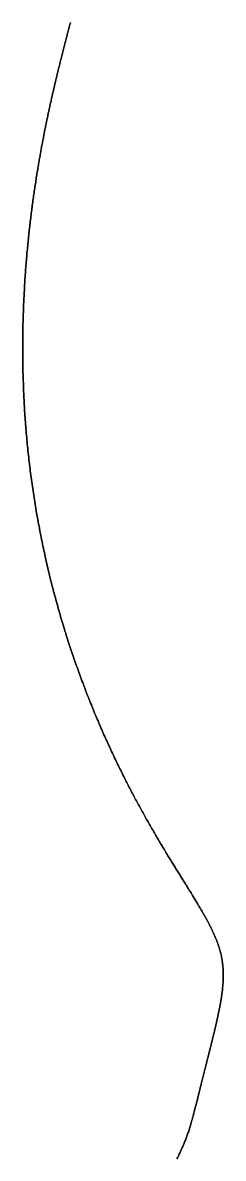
# Model space of a CAD drawing. Header units: inches. Extents: x 130170 to 284068, y 377793 to 804530.
# Drawn here: x 250925.4 to 250945.2, y 752342.2 to 752454.5 of the extents above; entities that cross this region are included whole.
import ezdxf

# ---------------------------------------------------------------- set-up
doc = ezdxf.new("R2010")
doc.units = ezdxf.units.IN
doc.header["$MEASUREMENT"] = 0
doc.layers.add('muni_il', color=7, linetype='Continuous')

msp = doc.modelspace()

# ---------------------------------------------------------------- linework, layer by layer
at = {"layer": 'muni_il'}
for points in [[(250930.09, 752454.5), (250930.08, 752454.44), (250930.06, 752454.38), (250930.04, 752454.33), (250930.03, 752454.27), (250930.01, 752454.21), (250930, 752454.15), (250929.98, 752454.09), (250929.97, 752454.04), (250929.95, 752453.98), (250929.94, 752453.92), (250929.92, 752453.86), (250929.91, 752453.8), (250929.89, 752453.74), (250929.88, 752453.68), (250929.86, 752453.63), (250929.84, 752453.57), (250929.83, 752453.51), (250929.81, 752453.45), (250929.8, 752453.39), (250929.78, 752453.33), (250929.77, 752453.27), (250929.75, 752453.21), (250929.74, 752453.15), (250929.72, 752453.09), (250929.7, 752453.03), (250929.69, 752452.97), (250929.67, 752452.9), (250929.66, 752452.84), (250929.64, 752452.78), (250929.63, 752452.72), (250929.61, 752452.66), (250929.59, 752452.6), (250929.58, 752452.53), (250929.56, 752452.47), (250929.54, 752452.41), (250929.53, 752452.35), (250929.51, 752452.28), (250929.5, 752452.22), (250929.48, 752452.16), (250929.46, 752452.09), (250929.45, 752452.03), (250929.43, 752451.96), (250929.41, 752451.9), (250929.4, 752451.83), (250929.38, 752451.77), (250929.36, 752451.7), (250929.35, 752451.64), (250929.33, 752451.57), (250929.31, 752451.5), (250929.3, 752451.44), (250929.28, 752451.37), (250929.26, 752451.3), (250929.24, 752451.23), (250929.23, 752451.17), (250929.21, 752451.1), (250929.19, 752451.03), (250929.18, 752450.96), (250929.16, 752450.89), (250929.14, 752450.82), (250929.12, 752450.75), (250929.11, 752450.68), (250929.09, 752450.61), (250929.07, 752450.54), (250929.05, 752450.46), (250929.03, 752450.39), (250929.02, 752450.32), (250929, 752450.25), (250928.98, 752450.17), (250928.96, 752450.1), (250928.94, 752450.02), (250928.92, 752449.95), (250928.91, 752449.87), (250928.89, 752449.8), (250928.87, 752449.72), (250928.85, 752449.64), (250928.83, 752449.57), (250928.81, 752449.49), (250928.79, 752449.41), (250928.77, 752449.33), (250928.75, 752449.25), (250928.74, 752449.17), (250928.72, 752449.09), (250928.7, 752449.01), (250928.68, 752448.93), (250928.66, 752448.85), (250928.64, 752448.77), (250928.62, 752448.69), (250928.6, 752448.6), (250928.58, 752448.52), (250928.56, 752448.44), (250928.54, 752448.35), (250928.52, 752448.27), (250928.5, 752448.18), (250928.48, 752448.09), (250928.46, 752448.01), (250928.44, 752447.92), (250928.42, 752447.83), (250928.4, 752447.74), (250928.38, 752447.65), (250928.36, 752447.56), (250928.33, 752447.47), (250928.31, 752447.38), (250928.29, 752447.29), (250928.27, 752447.2), (250928.25, 752447.1), (250928.23, 752447.01), (250928.21, 752446.92), (250928.19, 752446.82), (250928.17, 752446.73), (250928.14, 752446.63), (250928.12, 752446.53), (250928.1, 752446.44), (250928.08, 752446.34), (250928.06, 752446.24), (250928.04, 752446.14), (250928.01, 752446.04), (250927.99, 752445.94), (250927.97, 752445.84), (250927.95, 752445.74), (250927.93, 752445.63), (250927.9, 752445.53), (250927.88, 752445.43), (250927.86, 752445.32), (250927.84, 752445.22), (250927.82, 752445.11), (250927.79, 752445), (250927.77, 752444.89), (250927.75, 752444.79), (250927.73, 752444.68), (250927.7, 752444.57), (250927.68, 752444.46), (250927.66, 752444.35), (250927.63, 752444.23), (250927.61, 752444.12), (250927.59, 752444.01), (250927.57, 752443.89), (250927.54, 752443.78), (250927.52, 752443.66), (250927.5, 752443.55), (250927.47, 752443.43), (250927.45, 752443.31), (250927.43, 752443.19), (250927.41, 752443.07), (250927.38, 752442.95), (250927.36, 752442.83), (250927.34, 752442.71), (250927.31, 752442.59), (250927.29, 752442.47), (250927.27, 752442.34), (250927.24, 752442.22), (250927.22, 752442.09), (250927.2, 752441.97), (250927.17, 752441.84), (250927.15, 752441.71), (250927.13, 752441.58), (250927.1, 752441.45), (250927.08, 752441.32), (250927.06, 752441.19), (250927.04, 752441.06), (250927.01, 752440.93), (250926.99, 752440.79), (250926.97, 752440.66), (250926.94, 752440.53), (250926.92, 752440.39), (250926.9, 752440.25), (250926.87, 752440.12), (250926.85, 752439.98), (250926.83, 752439.84), (250926.81, 752439.7), (250926.78, 752439.56), (250926.76, 752439.42), (250926.74, 752439.28), (250926.71, 752439.13), (250926.69, 752438.99), (250926.67, 752438.84), (250926.65, 752438.7), (250926.63, 752438.55), (250926.6, 752438.41), (250926.58, 752438.26), (250926.56, 752438.11), (250926.54, 752437.96), (250926.51, 752437.81), (250926.49, 752437.66), (250926.47, 752437.51), (250926.45, 752437.36), (250926.43, 752437.2), (250926.41, 752437.05), (250926.38, 752436.89), (250926.36, 752436.74), (250926.34, 752436.58), (250926.32, 752436.42), (250926.3, 752436.27), (250926.28, 752436.11), (250926.26, 752435.95), (250926.24, 752435.79), (250926.22, 752435.63), (250926.2, 752435.46), (250926.18, 752435.3), (250926.16, 752435.14), (250926.14, 752434.97), (250926.12, 752434.81), (250926.1, 752434.64), (250926.08, 752434.48), (250926.06, 752434.31), (250926.04, 752434.14), (250926.02, 752433.97), (250926, 752433.8), (250925.99, 752433.63), (250925.97, 752433.46), (250925.95, 752433.29), (250925.93, 752433.12), (250925.91, 752432.95), (250925.9, 752432.77), (250925.88, 752432.6), (250925.86, 752432.42), (250925.84, 752432.25), (250925.83, 752432.07), (250925.81, 752431.89), (250925.79, 752431.71), (250925.78, 752431.54), (250925.76, 752431.36), (250925.75, 752431.18), (250925.73, 752431), (250925.72, 752430.81), (250925.7, 752430.63), (250925.69, 752430.45), (250925.67, 752430.26), (250925.66, 752430.08), (250925.65, 752429.9), (250925.63, 752429.71), (250925.62, 752429.52), (250925.61, 752429.34), (250925.59, 752429.15), (250925.58, 752428.96), (250925.57, 752428.77), (250925.56, 752428.58), (250925.55, 752428.39), (250925.54, 752428.2), (250925.53, 752428.01), (250925.52, 752427.82), (250925.51, 752427.63), (250925.5, 752427.43), (250925.49, 752427.24), (250925.48, 752427.04), (250925.47, 752426.85), (250925.46, 752426.65), (250925.45, 752426.46), (250925.44, 752426.26), (250925.44, 752426.06), (250925.43, 752425.87), (250925.42, 752425.67), (250925.42, 752425.47), (250925.41, 752425.27), (250925.4, 752425.07), (250925.4, 752424.87), (250925.39, 752424.67), (250925.39, 752424.47), (250925.39, 752424.27), (250925.38, 752424.06), (250925.38, 752423.86), (250925.38, 752423.66), (250925.37, 752423.45), (250925.37, 752423.25), (250925.37, 752423.05), (250925.37, 752422.84), (250925.37, 752422.63), (250925.37, 752422.43), (250925.37, 752422.22), (250925.37, 752422.01), (250925.37, 752421.81), (250925.37, 752421.6), (250925.37, 752421.39), (250925.37, 752421.18), (250925.38, 752420.97), (250925.38, 752420.76), (250925.38, 752420.55), (250925.39, 752420.34), (250925.39, 752420.13), (250925.39, 752419.92), (250925.4, 752419.71), (250925.41, 752419.5), (250925.41, 752419.29), (250925.42, 752419.08), (250925.43, 752418.86), (250925.43, 752418.65), (250925.44, 752418.44), (250925.45, 752418.22), (250925.46, 752418.01), (250925.47, 752417.8), (250925.48, 752417.58), (250925.49, 752417.37), (250925.5, 752417.15), (250925.51, 752416.94), (250925.52, 752416.72), (250925.54, 752416.5), (250925.55, 752416.29), (250925.56, 752416.07), (250925.58, 752415.86), (250925.59, 752415.64), (250925.61, 752415.42), (250925.62, 752415.21), (250925.64, 752414.99), (250925.65, 752414.77), (250925.67, 752414.55), (250925.69, 752414.34), (250925.71, 752414.12), (250925.72, 752413.9), (250925.74, 752413.68), (250925.76, 752413.46), (250925.78, 752413.24), (250925.8, 752413.03), (250925.82, 752412.81), (250925.85, 752412.59), (250925.87, 752412.37), (250925.89, 752412.15), (250925.91, 752411.93), (250925.94, 752411.71), (250925.96, 752411.49), (250925.99, 752411.27), (250926.01, 752411.05), (250926.04, 752410.83), (250926.06, 752410.61), (250926.09, 752410.39), (250926.12, 752410.17), (250926.15, 752409.95), (250926.18, 752409.73), (250926.2, 752409.51), (250926.23, 752409.29), (250926.26, 752409.07), (250926.3, 752408.85), (250926.33, 752408.63), (250926.36, 752408.41), (250926.39, 752408.19), (250926.42, 752407.97), (250926.46, 752407.76), (250926.49, 752407.54), (250926.52, 752407.32), (250926.56, 752407.1), (250926.6, 752406.88), (250926.63, 752406.66), (250926.67, 752406.44), (250926.7, 752406.22), (250926.74, 752406), (250926.78, 752405.78), (250926.82, 752405.56), (250926.86, 752405.34), (250926.9, 752405.13), (250926.94, 752404.91), (250926.98, 752404.69), (250927.02, 752404.47), (250927.06, 752404.25), (250927.1, 752404.03), (250927.15, 752403.82), (250927.19, 752403.6), (250927.23, 752403.38), (250927.28, 752403.16), (250927.32, 752402.95), (250927.37, 752402.73), (250927.41, 752402.52), (250927.46, 752402.3), (250927.51, 752402.08), (250927.55, 752401.87), (250927.6, 752401.65), (250927.65, 752401.44), (250927.7, 752401.22), (250927.75, 752401.01), (250927.8, 752400.79), (250927.85, 752400.58), (250927.9, 752400.36), (250927.95, 752400.15), (250928, 752399.94), (250928.05, 752399.72), (250928.1, 752399.51), (250928.16, 752399.3), (250928.21, 752399.09), (250928.26, 752398.88), (250928.32, 752398.66), (250928.37, 752398.45), (250928.43, 752398.24), (250928.48, 752398.03), (250928.54, 752397.82), (250928.6, 752397.61), (250928.65, 752397.4), (250928.71, 752397.2), (250928.77, 752396.99), (250928.83, 752396.78), (250928.89, 752396.57), (250928.94, 752396.36), (250929, 752396.16), (250929.06, 752395.95), (250929.12, 752395.75), (250929.18, 752395.54), (250929.24, 752395.33), (250929.31, 752395.13), (250929.37, 752394.93), (250929.43, 752394.72), (250929.49, 752394.52), (250929.55, 752394.32), (250929.62, 752394.11), (250929.68, 752393.91), (250929.74, 752393.71), (250929.81, 752393.51), (250929.87, 752393.31), (250929.94, 752393.11), (250930, 752392.91), (250930.07, 752392.71), (250930.13, 752392.52), (250930.2, 752392.32), (250930.27, 752392.12), (250930.33, 752391.93), (250930.4, 752391.73), (250930.47, 752391.53), (250930.54, 752391.34), (250930.6, 752391.14), (250930.67, 752390.95), (250930.74, 752390.76), (250930.81, 752390.57), (250930.88, 752390.37), (250930.95, 752390.18), (250931.02, 752389.99), (250931.09, 752389.8), (250931.16, 752389.61), (250931.23, 752389.42), (250931.3, 752389.24), (250931.37, 752389.05), (250931.44, 752388.86), (250931.51, 752388.68), (250931.58, 752388.49), (250931.65, 752388.3), (250931.72, 752388.12), (250931.79, 752387.94), (250931.87, 752387.75), (250931.94, 752387.57), (250932.01, 752387.39), (250932.08, 752387.21), (250932.16, 752387.03), (250932.23, 752386.85), (250932.3, 752386.67), (250932.38, 752386.49), (250932.45, 752386.31), (250932.52, 752386.14), (250932.6, 752385.96), (250932.67, 752385.79), (250932.74, 752385.61), (250932.82, 752385.44), (250932.89, 752385.26), (250932.97, 752385.09), (250933.04, 752384.92), (250933.11, 752384.75), (250933.19, 752384.58), (250933.26, 752384.41), (250933.34, 752384.24), (250933.41, 752384.07), (250933.49, 752383.9), (250933.56, 752383.74), (250933.64, 752383.57), (250933.71, 752383.4), (250933.79, 752383.24), (250933.86, 752383.08), (250933.94, 752382.91), (250934.01, 752382.75), (250934.09, 752382.59), (250934.16, 752382.43), (250934.24, 752382.27), (250934.31, 752382.11), (250934.39, 752381.95), (250934.46, 752381.79), (250934.54, 752381.63), (250934.61, 752381.48), (250934.69, 752381.32), (250934.76, 752381.17), (250934.84, 752381.01), (250934.91, 752380.86), (250934.99, 752380.71), (250935.06, 752380.56), (250935.14, 752380.4), (250935.21, 752380.25), (250935.28, 752380.1), (250935.36, 752379.96), (250935.43, 752379.81), (250935.51, 752379.66), (250935.58, 752379.51), (250935.66, 752379.37), (250935.73, 752379.22), (250935.81, 752379.08), (250935.88, 752378.94), (250935.95, 752378.79), (250936.03, 752378.65), (250936.1, 752378.51), (250936.18, 752378.37), (250936.25, 752378.23), (250936.32, 752378.09), (250936.4, 752377.95), (250936.47, 752377.81), (250936.54, 752377.68), (250936.62, 752377.54), (250936.69, 752377.41), (250936.76, 752377.27), (250936.84, 752377.14), (250936.91, 752377), (250936.98, 752376.87), (250937.05, 752376.74), (250937.13, 752376.61), (250937.2, 752376.48), (250937.27, 752376.35), (250937.34, 752376.22), (250937.41, 752376.09), (250937.48, 752375.96), (250937.56, 752375.84), (250937.63, 752375.71), (250937.7, 752375.58), (250937.77, 752375.46), (250937.84, 752375.34), (250937.91, 752375.21), (250937.98, 752375.09), (250938.05, 752374.97), (250938.12, 752374.85), (250938.19, 752374.73), (250938.26, 752374.61), (250938.33, 752374.49), (250938.4, 752374.37), (250938.47, 752374.25), (250938.54, 752374.13), (250938.6, 752374.01), (250938.67, 752373.9), (250938.74, 752373.78), (250938.81, 752373.67), (250938.88, 752373.55), (250938.94, 752373.44), (250939.01, 752373.33), (250939.08, 752373.21), (250939.15, 752373.1), (250939.21, 752372.99), (250939.28, 752372.88), (250939.35, 752372.77), (250939.41, 752372.66), (250939.48, 752372.55), (250939.54, 752372.44), (250939.61, 752372.34), (250939.67, 752372.23), (250939.74, 752372.12), (250939.8, 752372.02), (250939.87, 752371.91), (250939.93, 752371.8), (250940, 752371.7), (250940.06, 752371.6), (250940.12, 752371.49), (250940.19, 752371.39), (250940.25, 752371.29), (250940.31, 752371.19), (250940.38, 752371.08), (250940.44, 752370.98), (250940.5, 752370.88), (250940.56, 752370.78), (250940.62, 752370.68), (250940.68, 752370.59), (250940.75, 752370.49), (250940.81, 752370.39), (250940.87, 752370.29), (250940.93, 752370.2), (250940.99, 752370.1), (250941.05, 752370), (250941.11, 752369.91), (250941.17, 752369.81), (250941.22, 752369.72), (250941.28, 752369.62), (250941.34, 752369.53), (250941.4, 752369.44), (250941.46, 752369.35), (250941.51, 752369.25), (250941.57, 752369.16), (250941.63, 752369.07), (250941.68, 752368.98), (250941.74, 752368.89), (250941.8, 752368.8), (250941.85, 752368.71), (250941.91, 752368.62), (250941.96, 752368.53), (250942.02, 752368.44), (250942.07, 752368.35), (250942.12, 752368.27), (250942.18, 752368.18), (250942.23, 752368.09), (250942.28, 752368.01), (250942.34, 752367.92), (250942.39, 752367.83), (250942.44, 752367.75), (250942.49, 752367.66), (250942.54, 752367.58), (250942.59, 752367.49), (250942.64, 752367.41), (250942.69, 752367.33), (250942.74, 752367.24), (250942.79, 752367.16), (250942.84, 752367.08), (250942.89, 752367), (250942.94, 752366.91), (250942.99, 752366.83), (250943.03, 752366.75), (250943.08, 752366.67), (250943.13, 752366.59), (250943.17, 752366.51), (250943.22, 752366.43), (250943.27, 752366.35), (250943.31, 752366.27), (250943.36, 752366.19), (250943.4, 752366.11), (250943.44, 752366.04), (250943.49, 752365.96), (250943.53, 752365.88), (250943.57, 752365.8), (250943.61, 752365.72), (250943.65, 752365.65), (250943.7, 752365.57), (250943.74, 752365.49), (250943.78, 752365.42), (250943.82, 752365.34), (250943.86, 752365.27), (250943.89, 752365.19), (250943.93, 752365.11), (250943.97, 752365.04), (250944.01, 752364.96), (250944.04, 752364.89), (250944.08, 752364.82), (250944.12, 752364.74), (250944.15, 752364.67), (250944.19, 752364.59), (250944.22, 752364.52), (250944.25, 752364.45), (250944.29, 752364.37), (250944.32, 752364.3), (250944.35, 752364.23), (250944.38, 752364.15), (250944.41, 752364.08), (250944.44, 752364.01), (250944.47, 752363.94), (250944.5, 752363.86), (250944.53, 752363.79), (250944.56, 752363.72), (250944.59, 752363.65), (250944.61, 752363.57), (250944.64, 752363.5), (250944.67, 752363.43), (250944.69, 752363.36), (250944.72, 752363.29), (250944.74, 752363.21), (250944.76, 752363.14), (250944.79, 752363.07), (250944.81, 752363), (250944.83, 752362.93), (250944.85, 752362.86), (250944.87, 752362.78), (250944.89, 752362.71), (250944.91, 752362.64), (250944.93, 752362.57), (250944.95, 752362.5), (250944.97, 752362.42), (250944.99, 752362.35), (250945, 752362.28), (250945.02, 752362.21), (250945.03, 752362.13), (250945.05, 752362.06), (250945.06, 752361.99), (250945.07, 752361.92), (250945.09, 752361.84), (250945.1, 752361.77), (250945.11, 752361.7), (250945.12, 752361.62), (250945.13, 752361.55), (250945.14, 752361.48), (250945.15, 752361.4), (250945.16, 752361.33), (250945.17, 752361.25), (250945.17, 752361.18), (250945.18, 752361.1), (250945.19, 752361.03), (250945.19, 752360.95), (250945.2, 752360.88), (250945.2, 752360.8), (250945.21, 752360.72), (250945.21, 752360.65), (250945.21, 752360.57), (250945.21, 752360.49), (250945.21, 752360.41), (250945.21, 752360.33), (250945.21, 752360.26), (250945.21, 752360.18), (250945.21, 752360.1), (250945.21, 752360.02), (250945.21, 752359.94), (250945.21, 752359.86), (250945.2, 752359.78), (250945.2, 752359.69), (250945.19, 752359.61), (250945.19, 752359.53), (250945.18, 752359.45), (250945.18, 752359.36), (250945.17, 752359.28), (250945.16, 752359.2), (250945.15, 752359.11), (250945.14, 752359.03), (250945.14, 752358.94), (250945.13, 752358.86), (250945.12, 752358.77), (250945.11, 752358.68), (250945.09, 752358.6), (250945.08, 752358.51), (250945.07, 752358.42), (250945.06, 752358.33), (250945.05, 752358.24), (250945.03, 752358.15), (250945.02, 752358.06), (250945, 752357.97), (250944.99, 752357.88), (250944.97, 752357.79), (250944.96, 752357.7), (250944.94, 752357.61), (250944.93, 752357.52), (250944.91, 752357.42), (250944.89, 752357.33), (250944.88, 752357.24), (250944.86, 752357.14), (250944.84, 752357.05), (250944.82, 752356.95), (250944.8, 752356.86), (250944.78, 752356.76), (250944.76, 752356.67), (250944.74, 752356.57), (250944.72, 752356.48), (250944.7, 752356.38), (250944.68, 752356.28), (250944.66, 752356.19), (250944.64, 752356.09), (250944.62, 752355.99), (250944.6, 752355.9), (250944.58, 752355.8), (250944.55, 752355.7), (250944.53, 752355.6), (250944.51, 752355.51), (250944.49, 752355.41), (250944.47, 752355.31), (250944.44, 752355.21), (250944.42, 752355.12), (250944.4, 752355.02), (250944.37, 752354.92), (250944.35, 752354.82), (250944.33, 752354.73), (250944.3, 752354.63), (250944.28, 752354.53), (250944.26, 752354.44), (250944.23, 752354.34), (250944.21, 752354.24), (250944.19, 752354.15), (250944.16, 752354.05), (250944.14, 752353.95), (250944.12, 752353.86), (250944.09, 752353.76), (250944.07, 752353.67), (250944.05, 752353.58), (250944.02, 752353.48), (250944, 752353.39), (250943.98, 752353.3), (250943.95, 752353.2), (250943.93, 752353.11), (250943.91, 752353.02), (250943.88, 752352.93), (250943.86, 752352.84), (250943.84, 752352.75), (250943.82, 752352.66), (250943.79, 752352.57), (250943.77, 752352.49), (250943.75, 752352.4), (250943.73, 752352.31), (250943.71, 752352.23), (250943.69, 752352.14), (250943.66, 752352.06), (250943.64, 752351.98), (250943.62, 752351.9), (250943.6, 752351.81), (250943.58, 752351.73), (250943.56, 752351.65), (250943.54, 752351.57), (250943.52, 752351.49), (250943.5, 752351.42), (250943.48, 752351.34), (250943.46, 752351.26), (250943.44, 752351.19), (250943.42, 752351.11), (250943.41, 752351.04), (250943.39, 752350.97), (250943.37, 752350.89), (250943.35, 752350.82), (250943.33, 752350.75), (250943.32, 752350.68), (250943.3, 752350.61), (250943.28, 752350.54), (250943.26, 752350.48), (250943.25, 752350.41), (250943.23, 752350.34), (250943.21, 752350.28), (250943.2, 752350.21), (250943.18, 752350.15), (250943.16, 752350.08), (250943.15, 752350.02), (250943.13, 752349.96), (250943.12, 752349.89), (250943.1, 752349.83), (250943.09, 752349.77), (250943.07, 752349.71), (250943.06, 752349.65), (250943.04, 752349.59), (250943.03, 752349.53), (250943.01, 752349.48), (250943, 752349.42), (250942.98, 752349.36), (250942.97, 752349.31), (250942.96, 752349.25), (250942.94, 752349.19), (250942.93, 752349.14), (250942.92, 752349.09), (250942.9, 752349.03), (250942.89, 752348.98), (250942.88, 752348.93), (250942.86, 752348.88), (250942.85, 752348.83), (250942.84, 752348.78), (250942.83, 752348.73), (250942.81, 752348.68), (250942.8, 752348.64), (250942.79, 752348.59), (250942.78, 752348.54), (250942.77, 752348.5), (250942.76, 752348.46), (250942.75, 752348.42), (250942.74, 752348.38), (250942.73, 752348.34), (250942.72, 752348.3), (250942.71, 752348.27), (250942.7, 752348.24), (250942.7, 752348.2), (250942.69, 752348.18), (250942.68, 752348.15), (250942.68, 752348.12), (250942.67, 752348.1), (250942.66, 752348.08), (250942.66, 752348.06), (250942.66, 752348.04), (250942.65, 752348.03), (250942.65, 752348.02), (250942.65, 752348.01), (250942.42, 752347.18), (250942.34, 752346.84), (250942.3, 752346.68), (250942.26, 752346.53), (250942.22, 752346.38), (250942.18, 752346.24), (250942.15, 752346.1), (250942.11, 752345.97), (250942.08, 752345.84), (250942.04, 752345.71), (250942, 752345.59), (250941.97, 752345.47), (250941.93, 752345.35), (250941.9, 752345.23), (250941.86, 752345.12), (250941.83, 752345.01), (250941.79, 752344.9), (250941.76, 752344.79), (250941.72, 752344.69), (250941.68, 752344.58), (250941.65, 752344.48), (250941.61, 752344.38), (250941.57, 752344.28), (250941.54, 752344.18), (250941.5, 752344.08), (250941.46, 752343.99), (250941.42, 752343.89), (250941.38, 752343.8), (250941.34, 752343.7), (250941.31, 752343.61), (250941.27, 752343.52), (250941.23, 752343.42), (250941.19, 752343.33), (250941.15, 752343.24), (250941.1, 752343.15), (250941.06, 752343.06), (250941.02, 752342.97), (250940.98, 752342.88), (250940.94, 752342.79), (250940.9, 752342.7), (250940.85, 752342.61), (250940.81, 752342.51), (250940.77, 752342.42), (250940.72, 752342.33), (250940.68, 752342.24), (250940.63, 752342.15)], [(250940.63, 752342.15), (250940.68, 752342.24), (250940.72, 752342.33), (250940.77, 752342.42), (250940.81, 752342.51), (250940.85, 752342.61), (250940.9, 752342.7), (250940.94, 752342.79), (250940.98, 752342.88), (250941.02, 752342.97), (250941.06, 752343.06), (250941.1, 752343.15), (250941.15, 752343.24), (250941.19, 752343.33), (250941.23, 752343.42), (250941.27, 752343.52), (250941.31, 752343.61), (250941.34, 752343.7), (250941.38, 752343.8), (250941.42, 752343.89), (250941.46, 752343.99), (250941.5, 752344.08), (250941.54, 752344.18), (250941.57, 752344.28), (250941.61, 752344.38), (250941.65, 752344.48), (250941.68, 752344.58), (250941.72, 752344.69), (250941.76, 752344.79), (250941.79, 752344.9), (250941.83, 752345.01), (250941.86, 752345.12), (250941.9, 752345.23), (250941.93, 752345.35), (250941.97, 752345.47), (250942, 752345.59), (250942.04, 752345.71), (250942.08, 752345.84), (250942.11, 752345.97), (250942.15, 752346.1), (250942.18, 752346.24), (250942.22, 752346.38), (250942.26, 752346.53), (250942.3, 752346.68), (250942.34, 752346.84), (250942.42, 752347.18), (250942.65, 752348.01), (250942.65, 752348.02), (250942.65, 752348.03), (250942.66, 752348.04), (250942.66, 752348.06), (250942.66, 752348.08), (250942.67, 752348.1), (250942.68, 752348.12), (250942.68, 752348.15), (250942.69, 752348.18), (250942.7, 752348.2), (250942.7, 752348.24), (250942.71, 752348.27), (250942.72, 752348.3), (250942.73, 752348.34), (250942.74, 752348.38), (250942.75, 752348.42), (250942.76, 752348.46), (250942.77, 752348.5), (250942.78, 752348.54), (250942.79, 752348.59), (250942.8, 752348.64), (250942.81, 752348.68), (250942.83, 752348.73), (250942.84, 752348.78), (250942.85, 752348.83), (250942.86, 752348.88), (250942.88, 752348.93), (250942.89, 752348.98), (250942.9, 752349.03), (250942.92, 752349.09), (250942.93, 752349.14), (250942.94, 752349.19), (250942.96, 752349.25), (250942.97, 752349.31), (250942.98, 752349.36), (250943, 752349.42), (250943.01, 752349.48), (250943.03, 752349.53), (250943.04, 752349.59), (250943.06, 752349.65), (250943.07, 752349.71), (250943.09, 752349.77), (250943.1, 752349.83), (250943.12, 752349.89), (250943.13, 752349.96), (250943.15, 752350.02), (250943.16, 752350.08), (250943.18, 752350.15), (250943.2, 752350.21), (250943.21, 752350.28), (250943.23, 752350.34), (250943.25, 752350.41), (250943.26, 752350.48), (250943.28, 752350.54), (250943.3, 752350.61), (250943.32, 752350.68), (250943.33, 752350.75), (250943.35, 752350.82), (250943.37, 752350.89), (250943.39, 752350.97), (250943.41, 752351.04), (250943.42, 752351.11), (250943.44, 752351.19), (250943.46, 752351.26), (250943.48, 752351.34), (250943.5, 752351.42), (250943.52, 752351.49), (250943.54, 752351.57), (250943.56, 752351.65), (250943.58, 752351.73), (250943.6, 752351.81), (250943.62, 752351.9), (250943.64, 752351.98), (250943.66, 752352.06), (250943.69, 752352.14), (250943.71, 752352.23), (250943.73, 752352.31), (250943.75, 752352.4), (250943.77, 752352.49), (250943.79, 752352.57), (250943.82, 752352.66), (250943.84, 752352.75), (250943.86, 752352.84), (250943.88, 752352.93), (250943.91, 752353.02), (250943.93, 752353.11), (250943.95, 752353.2), (250943.98, 752353.3), (250944, 752353.39), (250944.02, 752353.48), (250944.05, 752353.58), (250944.07, 752353.67), (250944.09, 752353.76), (250944.12, 752353.86), (250944.14, 752353.95), (250944.16, 752354.05), (250944.19, 752354.15), (250944.21, 752354.24), (250944.23, 752354.34), (250944.26, 752354.44), (250944.28, 752354.53), (250944.3, 752354.63), (250944.33, 752354.73), (250944.35, 752354.82), (250944.37, 752354.92), (250944.4, 752355.02), (250944.42, 752355.12), (250944.44, 752355.21), (250944.47, 752355.31), (250944.49, 752355.41), (250944.51, 752355.51), (250944.53, 752355.6), (250944.55, 752355.7), (250944.58, 752355.8), (250944.6, 752355.9), (250944.62, 752355.99), (250944.64, 752356.09), (250944.66, 752356.19), (250944.68, 752356.28), (250944.7, 752356.38), (250944.72, 752356.48), (250944.74, 752356.57), (250944.76, 752356.67), (250944.78, 752356.76), (250944.8, 752356.86), (250944.82, 752356.95), (250944.84, 752357.05), (250944.86, 752357.14), (250944.88, 752357.24), (250944.89, 752357.33), (250944.91, 752357.42), (250944.93, 752357.52), (250944.94, 752357.61), (250944.96, 752357.7), (250944.97, 752357.79), (250944.99, 752357.88), (250945, 752357.97), (250945.02, 752358.06), (250945.03, 752358.15), (250945.05, 752358.24), (250945.06, 752358.33), (250945.07, 752358.42), (250945.08, 752358.51), (250945.09, 752358.6), (250945.11, 752358.68), (250945.12, 752358.77), (250945.13, 752358.86), (250945.14, 752358.94), (250945.14, 752359.03), (250945.15, 752359.11), (250945.16, 752359.2), (250945.17, 752359.28), (250945.18, 752359.36), (250945.18, 752359.45), (250945.19, 752359.53), (250945.19, 752359.61), (250945.2, 752359.69), (250945.2, 752359.78), (250945.21, 752359.86), (250945.21, 752359.94), (250945.21, 752360.02), (250945.21, 752360.1), (250945.21, 752360.18), (250945.21, 752360.26), (250945.21, 752360.33), (250945.21, 752360.41), (250945.21, 752360.49), (250945.21, 752360.57), (250945.21, 752360.65), (250945.21, 752360.72), (250945.2, 752360.8), (250945.2, 752360.88), (250945.19, 752360.95), (250945.19, 752361.03), (250945.18, 752361.1), (250945.17, 752361.18), (250945.17, 752361.25), (250945.16, 752361.33), (250945.15, 752361.4), (250945.14, 752361.48), (250945.13, 752361.55), (250945.12, 752361.62), (250945.11, 752361.7), (250945.1, 752361.77), (250945.09, 752361.84), (250945.07, 752361.92), (250945.06, 752361.99), (250945.05, 752362.06), (250945.03, 752362.13), (250945.02, 752362.21), (250945, 752362.28), (250944.99, 752362.35), (250944.97, 752362.42), (250944.95, 752362.5), (250944.93, 752362.57), (250944.91, 752362.64), (250944.89, 752362.71), (250944.87, 752362.78), (250944.85, 752362.86), (250944.83, 752362.93), (250944.81, 752363), (250944.79, 752363.07), (250944.76, 752363.14), (250944.74, 752363.21), (250944.72, 752363.29), (250944.69, 752363.36), (250944.67, 752363.43), (250944.64, 752363.5), (250944.61, 752363.57), (250944.59, 752363.65), (250944.56, 752363.72), (250944.53, 752363.79), (250944.5, 752363.86), (250944.47, 752363.94), (250944.44, 752364.01), (250944.41, 752364.08), (250944.38, 752364.15), (250944.35, 752364.23), (250944.32, 752364.3), (250944.29, 752364.37), (250944.25, 752364.45), (250944.22, 752364.52), (250944.19, 752364.59), (250944.15, 752364.67), (250944.12, 752364.74), (250944.08, 752364.82), (250944.04, 752364.89), (250944.01, 752364.96), (250943.97, 752365.04), (250943.93, 752365.11), (250943.89, 752365.19), (250943.86, 752365.27), (250943.82, 752365.34), (250943.78, 752365.42), (250943.74, 752365.49), (250943.7, 752365.57), (250943.65, 752365.65), (250943.61, 752365.72), (250943.57, 752365.8), (250943.53, 752365.88), (250943.49, 752365.96), (250943.44, 752366.04), (250943.4, 752366.11), (250943.36, 752366.19), (250943.31, 752366.27), (250943.27, 752366.35), (250943.22, 752366.43), (250943.17, 752366.51), (250943.13, 752366.59), (250943.08, 752366.67), (250943.03, 752366.75), (250942.99, 752366.83), (250942.94, 752366.91), (250942.89, 752367), (250942.84, 752367.08), (250942.79, 752367.16), (250942.74, 752367.24), (250942.69, 752367.33), (250942.64, 752367.41), (250942.59, 752367.49), (250942.54, 752367.58), (250942.49, 752367.66), (250942.44, 752367.75), (250942.39, 752367.83), (250942.34, 752367.92), (250942.28, 752368.01), (250942.23, 752368.09), (250942.18, 752368.18), (250942.12, 752368.27), (250942.07, 752368.35), (250942.02, 752368.44), (250941.96, 752368.53), (250941.91, 752368.62), (250941.85, 752368.71), (250941.8, 752368.8), (250941.74, 752368.89), (250941.68, 752368.98), (250941.63, 752369.07), (250941.57, 752369.16), (250941.51, 752369.25), (250941.46, 752369.35), (250941.4, 752369.44), (250941.34, 752369.53), (250941.28, 752369.62), (250941.22, 752369.72), (250941.17, 752369.81), (250941.11, 752369.91), (250941.05, 752370), (250940.99, 752370.1), (250940.93, 752370.2), (250940.87, 752370.29), (250940.81, 752370.39), (250940.75, 752370.49), (250940.68, 752370.59), (250940.62, 752370.68), (250940.56, 752370.78), (250940.5, 752370.88), (250940.44, 752370.98), (250940.38, 752371.08), (250940.31, 752371.19), (250940.25, 752371.29), (250940.19, 752371.39), (250940.12, 752371.49), (250940.06, 752371.6), (250940, 752371.7), (250939.93, 752371.8), (250939.87, 752371.91), (250939.8, 752372.02), (250939.74, 752372.12), (250939.67, 752372.23), (250939.61, 752372.34), (250939.54, 752372.44), (250939.48, 752372.55), (250939.41, 752372.66), (250939.35, 752372.77), (250939.28, 752372.88), (250939.21, 752372.99), (250939.15, 752373.1), (250939.08, 752373.21), (250939.01, 752373.33), (250938.94, 752373.44), (250938.88, 752373.55), (250938.81, 752373.67), (250938.74, 752373.78), (250938.67, 752373.9), (250938.6, 752374.01), (250938.54, 752374.13), (250938.47, 752374.25), (250938.4, 752374.37), (250938.33, 752374.49), (250938.26, 752374.61), (250938.19, 752374.73), (250938.12, 752374.85), (250938.05, 752374.97), (250937.98, 752375.09), (250937.91, 752375.21), (250937.84, 752375.34), (250937.77, 752375.46), (250937.7, 752375.58), (250937.63, 752375.71), (250937.56, 752375.84), (250937.48, 752375.96), (250937.41, 752376.09), (250937.34, 752376.22), (250937.27, 752376.35), (250937.2, 752376.48), (250937.13, 752376.61), (250937.05, 752376.74), (250936.98, 752376.87), (250936.91, 752377), (250936.84, 752377.14), (250936.76, 752377.27), (250936.69, 752377.41), (250936.62, 752377.54), (250936.54, 752377.68), (250936.47, 752377.81), (250936.4, 752377.95), (250936.32, 752378.09), (250936.25, 752378.23), (250936.18, 752378.37), (250936.1, 752378.51), (250936.03, 752378.65), (250935.95, 752378.79), (250935.88, 752378.94), (250935.81, 752379.08), (250935.73, 752379.22), (250935.66, 752379.37), (250935.58, 752379.51), (250935.51, 752379.66), (250935.43, 752379.81), (250935.36, 752379.96), (250935.28, 752380.1), (250935.21, 752380.25), (250935.14, 752380.4), (250935.06, 752380.56), (250934.99, 752380.71), (250934.91, 752380.86), (250934.84, 752381.01), (250934.76, 752381.17), (250934.69, 752381.32), (250934.61, 752381.48), (250934.54, 752381.63), (250934.46, 752381.79), (250934.39, 752381.95), (250934.31, 752382.11), (250934.24, 752382.27), (250934.16, 752382.43), (250934.09, 752382.59), (250934.01, 752382.75), (250933.94, 752382.91), (250933.86, 752383.08), (250933.79, 752383.24), (250933.71, 752383.4), (250933.64, 752383.57), (250933.56, 752383.74), (250933.49, 752383.9), (250933.41, 752384.07), (250933.34, 752384.24), (250933.26, 752384.41), (250933.19, 752384.58), (250933.11, 752384.75), (250933.04, 752384.92), (250932.97, 752385.09), (250932.89, 752385.26), (250932.82, 752385.44), (250932.74, 752385.61), (250932.67, 752385.79), (250932.6, 752385.96), (250932.52, 752386.14), (250932.45, 752386.31), (250932.38, 752386.49), (250932.3, 752386.67), (250932.23, 752386.85), (250932.16, 752387.03), (250932.08, 752387.21), (250932.01, 752387.39), (250931.94, 752387.57), (250931.87, 752387.75), (250931.79, 752387.94), (250931.72, 752388.12), (250931.65, 752388.3), (250931.58, 752388.49), (250931.51, 752388.68), (250931.44, 752388.86), (250931.37, 752389.05), (250931.3, 752389.24), (250931.23, 752389.42), (250931.16, 752389.61), (250931.09, 752389.8), (250931.02, 752389.99), (250930.95, 752390.18), (250930.88, 752390.37), (250930.81, 752390.57), (250930.74, 752390.76), (250930.67, 752390.95), (250930.6, 752391.14), (250930.54, 752391.34), (250930.47, 752391.53), (250930.4, 752391.73), (250930.33, 752391.93), (250930.27, 752392.12), (250930.2, 752392.32), (250930.13, 752392.52), (250930.07, 752392.71), (250930, 752392.91), (250929.94, 752393.11), (250929.87, 752393.31), (250929.81, 752393.51), (250929.74, 752393.71), (250929.68, 752393.91), (250929.62, 752394.11), (250929.55, 752394.32), (250929.49, 752394.52), (250929.43, 752394.72), (250929.37, 752394.93), (250929.31, 752395.13), (250929.24, 752395.33), (250929.18, 752395.54), (250929.12, 752395.75), (250929.06, 752395.95), (250929, 752396.16), (250928.94, 752396.36), (250928.89, 752396.57), (250928.83, 752396.78), (250928.77, 752396.99), (250928.71, 752397.2), (250928.65, 752397.4), (250928.6, 752397.61), (250928.54, 752397.82), (250928.48, 752398.03), (250928.43, 752398.24), (250928.37, 752398.45), (250928.32, 752398.66), (250928.26, 752398.88), (250928.21, 752399.09), (250928.16, 752399.3), (250928.1, 752399.51), (250928.05, 752399.72), (250928, 752399.94), (250927.95, 752400.15), (250927.9, 752400.36), (250927.85, 752400.58), (250927.8, 752400.79), (250927.75, 752401.01), (250927.7, 752401.22), (250927.65, 752401.44), (250927.6, 752401.65), (250927.55, 752401.87), (250927.51, 752402.08), (250927.46, 752402.3), (250927.41, 752402.52), (250927.37, 752402.73), (250927.32, 752402.95), (250927.28, 752403.16), (250927.23, 752403.38), (250927.19, 752403.6), (250927.15, 752403.82), (250927.1, 752404.03), (250927.06, 752404.25), (250927.02, 752404.47), (250926.98, 752404.69), (250926.94, 752404.91), (250926.9, 752405.13), (250926.86, 752405.34), (250926.82, 752405.56), (250926.78, 752405.78), (250926.74, 752406), (250926.7, 752406.22), (250926.67, 752406.44), (250926.63, 752406.66), (250926.6, 752406.88), (250926.56, 752407.1), (250926.52, 752407.32), (250926.49, 752407.54), (250926.46, 752407.76), (250926.42, 752407.97), (250926.39, 752408.19), (250926.36, 752408.41), (250926.33, 752408.63), (250926.3, 752408.85), (250926.26, 752409.07), (250926.23, 752409.29), (250926.2, 752409.51), (250926.18, 752409.73), (250926.15, 752409.95), (250926.12, 752410.17), (250926.09, 752410.39), (250926.06, 752410.61), (250926.04, 752410.83), (250926.01, 752411.05), (250925.99, 752411.27), (250925.96, 752411.49), (250925.94, 752411.71), (250925.91, 752411.93), (250925.89, 752412.15), (250925.87, 752412.37), (250925.85, 752412.59), (250925.82, 752412.81), (250925.8, 752413.03), (250925.78, 752413.24), (250925.76, 752413.46), (250925.74, 752413.68), (250925.72, 752413.9), (250925.71, 752414.12), (250925.69, 752414.34), (250925.67, 752414.55), (250925.65, 752414.77), (250925.64, 752414.99), (250925.62, 752415.21), (250925.61, 752415.42), (250925.59, 752415.64), (250925.58, 752415.86), (250925.56, 752416.07), (250925.55, 752416.29), (250925.54, 752416.5), (250925.52, 752416.72), (250925.51, 752416.94), (250925.5, 752417.15), (250925.49, 752417.37), (250925.48, 752417.58), (250925.47, 752417.8), (250925.46, 752418.01), (250925.45, 752418.22), (250925.44, 752418.44), (250925.43, 752418.65), (250925.43, 752418.86), (250925.42, 752419.08), (250925.41, 752419.29), (250925.41, 752419.5), (250925.4, 752419.71), (250925.39, 752419.92), (250925.39, 752420.13), (250925.39, 752420.34), (250925.38, 752420.55), (250925.38, 752420.76), (250925.38, 752420.97), (250925.37, 752421.18), (250925.37, 752421.39), (250925.37, 752421.6), (250925.37, 752421.81), (250925.37, 752422.01), (250925.37, 752422.22), (250925.37, 752422.43), (250925.37, 752422.63), (250925.37, 752422.84), (250925.37, 752423.05), (250925.37, 752423.25), (250925.37, 752423.45), (250925.38, 752423.66), (250925.38, 752423.86), (250925.38, 752424.06), (250925.39, 752424.27), (250925.39, 752424.47), (250925.39, 752424.67), (250925.4, 752424.87), (250925.4, 752425.07), (250925.41, 752425.27), (250925.42, 752425.47), (250925.42, 752425.67), (250925.43, 752425.87), (250925.44, 752426.06), (250925.44, 752426.26), (250925.45, 752426.46), (250925.46, 752426.65), (250925.47, 752426.85), (250925.48, 752427.04), (250925.49, 752427.24), (250925.5, 752427.43), (250925.51, 752427.63), (250925.52, 752427.82), (250925.53, 752428.01), (250925.54, 752428.2), (250925.55, 752428.39), (250925.56, 752428.58), (250925.57, 752428.77), (250925.58, 752428.96), (250925.59, 752429.15), (250925.61, 752429.34), (250925.62, 752429.52), (250925.63, 752429.71), (250925.65, 752429.9), (250925.66, 752430.08), (250925.67, 752430.26), (250925.69, 752430.45), (250925.7, 752430.63), (250925.72, 752430.81), (250925.73, 752431), (250925.75, 752431.18), (250925.76, 752431.36), (250925.78, 752431.54), (250925.79, 752431.71), (250925.81, 752431.89), (250925.83, 752432.07), (250925.84, 752432.25), (250925.86, 752432.42), (250925.88, 752432.6), (250925.9, 752432.77), (250925.91, 752432.95), (250925.93, 752433.12), (250925.95, 752433.29), (250925.97, 752433.46), (250925.99, 752433.63), (250926, 752433.8), (250926.02, 752433.97), (250926.04, 752434.14), (250926.06, 752434.31), (250926.08, 752434.48), (250926.1, 752434.64), (250926.12, 752434.81), (250926.14, 752434.97), (250926.16, 752435.14), (250926.18, 752435.3), (250926.2, 752435.46), (250926.22, 752435.63), (250926.24, 752435.79), (250926.26, 752435.95), (250926.28, 752436.11), (250926.3, 752436.27), (250926.32, 752436.42), (250926.34, 752436.58), (250926.36, 752436.74), (250926.38, 752436.89), (250926.41, 752437.05), (250926.43, 752437.2), (250926.45, 752437.36), (250926.47, 752437.51), (250926.49, 752437.66), (250926.51, 752437.81), (250926.54, 752437.96), (250926.56, 752438.11), (250926.58, 752438.26), (250926.6, 752438.41), (250926.63, 752438.55), (250926.65, 752438.7), (250926.67, 752438.84), (250926.69, 752438.99), (250926.71, 752439.13), (250926.74, 752439.28), (250926.76, 752439.42), (250926.78, 752439.56), (250926.81, 752439.7), (250926.83, 752439.84), (250926.85, 752439.98), (250926.87, 752440.12), (250926.9, 752440.25), (250926.92, 752440.39), (250926.94, 752440.53), (250926.97, 752440.66), (250926.99, 752440.79), (250927.01, 752440.93), (250927.04, 752441.06), (250927.06, 752441.19), (250927.08, 752441.32), (250927.1, 752441.45), (250927.13, 752441.58), (250927.15, 752441.71), (250927.17, 752441.84), (250927.2, 752441.97), (250927.22, 752442.09), (250927.24, 752442.22), (250927.27, 752442.34), (250927.29, 752442.47), (250927.31, 752442.59), (250927.34, 752442.71), (250927.36, 752442.83), (250927.38, 752442.95), (250927.41, 752443.07), (250927.43, 752443.19), (250927.45, 752443.31), (250927.47, 752443.43), (250927.5, 752443.55), (250927.52, 752443.66), (250927.54, 752443.78), (250927.57, 752443.89), (250927.59, 752444.01), (250927.61, 752444.12), (250927.63, 752444.23), (250927.66, 752444.35), (250927.68, 752444.46), (250927.7, 752444.57), (250927.73, 752444.68), (250927.75, 752444.79), (250927.77, 752444.89), (250927.79, 752445), (250927.82, 752445.11), (250927.84, 752445.22), (250927.86, 752445.32), (250927.88, 752445.43), (250927.9, 752445.53), (250927.93, 752445.63), (250927.95, 752445.74), (250927.97, 752445.84), (250927.99, 752445.94), (250928.01, 752446.04), (250928.04, 752446.14), (250928.06, 752446.24), (250928.08, 752446.34), (250928.1, 752446.44), (250928.12, 752446.53), (250928.14, 752446.63), (250928.17, 752446.73), (250928.19, 752446.82), (250928.21, 752446.92), (250928.23, 752447.01), (250928.25, 752447.1), (250928.27, 752447.2), (250928.29, 752447.29), (250928.31, 752447.38), (250928.33, 752447.47), (250928.36, 752447.56), (250928.38, 752447.65), (250928.4, 752447.74), (250928.42, 752447.83), (250928.44, 752447.92), (250928.46, 752448.01), (250928.48, 752448.09), (250928.5, 752448.18), (250928.52, 752448.27), (250928.54, 752448.35), (250928.56, 752448.44), (250928.58, 752448.52), (250928.6, 752448.6), (250928.62, 752448.69), (250928.64, 752448.77), (250928.66, 752448.85), (250928.68, 752448.93), (250928.7, 752449.01), (250928.72, 752449.09), (250928.74, 752449.17), (250928.75, 752449.25), (250928.77, 752449.33), (250928.79, 752449.41), (250928.81, 752449.49), (250928.83, 752449.57), (250928.85, 752449.64), (250928.87, 752449.72), (250928.89, 752449.8), (250928.91, 752449.87), (250928.92, 752449.95), (250928.94, 752450.02), (250928.96, 752450.1), (250928.98, 752450.17), (250929, 752450.25), (250929.02, 752450.32), (250929.03, 752450.39), (250929.05, 752450.46), (250929.07, 752450.54), (250929.09, 752450.61), (250929.11, 752450.68), (250929.12, 752450.75), (250929.14, 752450.82), (250929.16, 752450.89), (250929.18, 752450.96), (250929.19, 752451.03), (250929.21, 752451.1), (250929.23, 752451.17), (250929.24, 752451.23), (250929.26, 752451.3), (250929.28, 752451.37), (250929.3, 752451.44), (250929.31, 752451.5), (250929.33, 752451.57), (250929.35, 752451.64), (250929.36, 752451.7), (250929.38, 752451.77), (250929.4, 752451.83), (250929.41, 752451.9), (250929.43, 752451.96), (250929.45, 752452.03), (250929.46, 752452.09), (250929.48, 752452.16), (250929.5, 752452.22), (250929.51, 752452.28), (250929.53, 752452.35), (250929.54, 752452.41), (250929.56, 752452.47), (250929.58, 752452.53), (250929.59, 752452.6), (250929.61, 752452.66), (250929.63, 752452.72), (250929.64, 752452.78), (250929.66, 752452.84), (250929.67, 752452.9), (250929.69, 752452.97), (250929.7, 752453.03), (250929.72, 752453.09), (250929.74, 752453.15), (250929.75, 752453.21), (250929.77, 752453.27), (250929.78, 752453.33), (250929.8, 752453.39), (250929.81, 752453.45), (250929.83, 752453.51), (250929.84, 752453.57), (250929.86, 752453.63), (250929.88, 752453.68), (250929.89, 752453.74), (250929.91, 752453.8), (250929.92, 752453.86), (250929.94, 752453.92), (250929.95, 752453.98), (250929.97, 752454.04), (250929.98, 752454.09), (250930, 752454.15), (250930.01, 752454.21), (250930.03, 752454.27), (250930.04, 752454.33), (250930.06, 752454.38), (250930.08, 752454.44), (250930.09, 752454.5)]]:
    msp.add_lwpolyline(points, dxfattribs=at)

doc.saveas('drawing.dxf')
